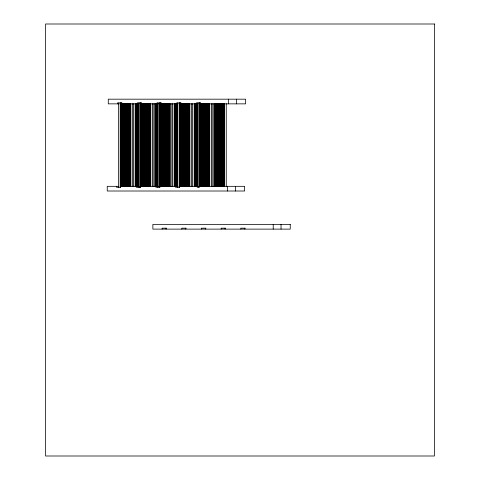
<?xml version="1.0" encoding="UTF-8"?>
<svg xmlns="http://www.w3.org/2000/svg" width="480" height="480" viewBox="0 0 480 480"><rect width="100%" height="100%" fill="white"/><g stroke="black" fill="none" stroke-linecap="round" stroke-linejoin="round"><path stroke-width="0.72" d="M122.046 102.924L117.546 102.924L117.546 103.86M141.726 102.924L137.226 102.924L137.226 103.86M161.406 102.924L156.906 102.924L156.906 103.86M181.08 102.924L176.586 102.924L176.586 103.86M200.76 102.924L196.26 102.924L196.26 103.86M119.016 103.86L108.27 103.86L108.27 99.18L245.646 99.18L245.646 103.86L200.196 103.86M121.482 103.86L138.696 103.86M141.162 103.86L158.382 103.86M160.842 103.86L178.05 103.86M180.516 103.86L197.76 103.86M126.732 122.604L127.104 122.604M146.406 122.604L146.784 122.604M166.086 122.604L166.464 122.604M185.766 122.604L186.144 122.604M205.446 122.604L205.818 122.604M220.44 122.604L220.812 122.604M118.716 186.324L107.244 186.324L107.244 191.01L244.62 191.01L244.62 186.324L198.726 186.324M138.396 186.324L120.45 186.324L120.45 187.266M158.49 186.324L140.13 186.324L140.13 187.266M178.086 186.324L159.81 186.324L159.81 187.266M197.478 186.324L179.49 186.324L179.49 187.266M140.214 187.266L136.194 187.266L136.194 186.324M166.548 228.18L162.138 228.18L162.138 229.116M186.228 228.18L181.818 228.18L181.818 229.116M205.938 228.18L201.498 228.18L201.498 229.116M225.582 228.18L221.178 228.18L221.178 229.116M245.262 228.18L240.858 228.18L240.858 229.116M281.04 224.43L281.04 229.116M273.216 224.43L273.216 229.116M244.794 228.18L244.794 229.116M236.448 99.18L236.448 103.86M235.416 186.324L235.416 191.01M228.618 99.18L228.618 103.86M227.586 186.324L227.586 191.01M226.248 103.674L226.248 186.516M225.114 228.18L225.114 229.116M224.562 103.674L224.562 186.516M224.19 103.674L224.19 186.516M223.626 103.674L223.626 186.516M223.248 103.674L223.248 186.516M222.69 103.674L222.69 186.516M222.312 103.674L222.312 186.516M221.748 103.674L221.748 186.516M221.376 103.674L221.376 186.516M220.812 103.656L220.812 186.522M220.44 103.656L220.44 186.522M219.876 103.674L219.876 186.516M219.504 103.674L219.504 186.516M218.94 103.674L218.94 186.516M218.562 103.674L218.562 186.516M218.004 103.674L218.004 186.516M217.626 103.674L217.626 186.516M217.068 103.674L217.068 186.516M216.69 103.674L216.69 186.516M216.126 103.674L216.126 186.516M215.754 103.674L215.754 186.516M215.19 103.674L215.19 186.516M214.818 103.674L214.818 186.516M214.254 103.674L214.254 186.516M213.882 103.674L213.882 186.516M212.19 103.674L212.19 186.516M211.254 103.674L211.254 186.516M209.568 103.674L209.568 186.516M209.196 103.674L209.196 186.516M208.632 103.674L208.632 186.516M208.254 103.674L208.254 186.516M207.696 103.674L207.696 186.516M207.318 103.674L207.318 186.516M206.76 103.674L206.76 186.516M206.382 103.674L206.382 186.516M205.818 103.656L205.818 186.522M205.446 103.656L205.446 186.522M205.434 228.18L205.434 229.116M204.882 103.674L204.882 186.516M204.51 103.674L204.51 186.516M203.946 103.674L203.946 186.516M203.574 103.674L203.574 186.516M203.01 103.674L203.01 186.516M202.632 103.674L202.632 186.516M202.074 103.674L202.074 186.516M201.696 103.674L201.696 186.516M201.132 103.674L201.132 186.516M200.76 103.674L200.76 186.516M200.196 102.924L200.196 186.516M199.824 102.924L199.824 186.516M199.26 102.924L199.26 187.266L197.202 187.266L197.202 102.924M198.888 102.924L198.888 187.266M197.388 103.674L197.388 186.516M197.01 103.674L197.01 186.516M196.446 103.674L196.446 186.516M196.074 103.674L196.074 186.516M195.51 103.674L195.51 186.516M195.138 103.674L195.138 186.516M194.574 103.674L194.574 186.516M194.202 103.674L194.202 186.516M192.516 103.674L192.516 186.516M191.574 103.674L191.574 186.516M189.888 103.674L189.888 186.516M189.516 103.674L189.516 186.516M188.952 103.674L188.952 186.516M188.58 103.674L188.58 186.516M188.016 103.674L188.016 186.516M187.638 103.674L187.638 186.516M187.08 103.674L187.08 186.516M186.702 103.674L186.702 186.516M186.144 103.656L186.144 186.522M185.766 103.656L185.766 186.522M185.754 228.18L185.754 229.116M185.202 103.674L185.202 186.516M184.83 103.674L184.83 186.516M184.266 103.674L184.266 186.516M183.894 103.674L183.894 186.516M183.33 103.674L183.33 186.516M182.958 103.674L182.958 186.516M182.394 103.674L182.394 186.516M182.016 103.674L182.016 186.516M181.452 103.674L181.452 186.516M181.08 103.674L181.08 186.516M180.516 102.924L180.516 186.516M180.144 102.924L180.144 186.516M179.58 102.924L179.58 187.266L175.554 187.266L175.554 186.324M179.208 102.924L179.208 187.266M177.708 103.674L177.708 186.516M177.522 102.924L177.522 187.266M177.33 103.674L177.33 186.516M176.766 103.674L176.766 186.516M176.394 103.674L176.394 186.516M175.83 103.674L175.83 186.516M175.458 103.674L175.458 186.516M174.894 103.674L174.894 186.516M174.522 103.674L174.522 186.516M172.836 103.674L172.836 186.516M171.9 103.674L171.9 186.516M170.208 103.674L170.208 186.516M169.836 103.674L169.836 186.516M169.272 103.674L169.272 186.516M168.9 103.674L168.9 186.516M168.336 103.674L168.336 186.516M167.964 103.674L167.964 186.516M167.4 103.674L167.4 186.516M167.022 103.674L167.022 186.516M166.464 103.656L166.464 186.522M166.086 103.656L166.086 186.522M166.074 228.18L166.074 229.116M165.528 103.674L165.528 186.516M165.15 103.674L165.15 186.516M164.586 103.674L164.586 186.516M164.214 103.674L164.214 186.516M163.65 103.674L163.65 186.516M163.278 103.674L163.278 186.516M162.714 103.674L162.714 186.516M162.342 103.674L162.342 186.516M161.772 103.674L161.772 186.516M161.406 103.674L161.406 186.516M160.836 102.924L160.836 186.516M160.464 102.924L160.464 186.516M159.9 102.924L159.9 187.266L155.874 187.266L155.874 186.324M159.528 102.924L159.528 187.266M158.028 103.674L158.028 186.516M157.842 102.924L157.842 187.266M157.656 103.674L157.656 186.516M157.092 103.674L157.092 186.516M156.72 103.674L156.72 186.516M156.156 103.674L156.156 186.516M155.778 103.674L155.778 186.516M155.214 103.674L155.214 186.516M154.842 103.674L154.842 186.516M153.156 103.674L153.156 186.516M152.22 103.674L152.22 186.516M150.534 103.674L150.534 186.516M150.156 103.674L150.156 186.516M149.592 103.674L149.592 186.516M149.22 103.674L149.22 186.516M148.656 103.674L148.656 186.516M148.284 103.674L148.284 186.516M147.72 103.674L147.72 186.516M147.348 103.674L147.348 186.516M146.784 103.656L146.784 186.522M146.406 103.656L146.406 186.522M145.848 103.674L145.848 186.516M145.47 103.674L145.47 186.516M144.912 103.674L144.912 186.516M144.534 103.674L144.534 186.516M143.97 103.674L143.97 186.516M143.598 103.674L143.598 186.516M143.034 103.674L143.034 186.516M142.662 103.674L142.662 186.516M142.098 103.674L142.098 186.516M141.726 103.674L141.726 186.516M141.162 102.924L141.162 186.516M140.79 102.924L140.79 186.516M140.22 102.924L140.22 187.266M139.848 102.924L139.848 187.266M138.348 103.674L138.348 186.516M138.162 102.924L138.162 187.266M137.976 103.674L137.976 186.516M137.412 103.674L137.412 186.516M137.04 103.674L137.04 186.516M136.476 103.674L136.476 186.516M136.104 103.674L136.104 186.516M135.534 103.674L135.534 186.516M135.162 103.674L135.162 186.516M133.476 103.674L133.476 186.516M132.54 103.674L132.54 186.516M130.854 103.674L130.854 186.516M130.476 103.674L130.476 186.516M129.918 103.674L129.918 186.516M129.54 103.674L129.54 186.516M128.976 103.674L128.976 186.516M128.604 103.674L128.604 186.516M128.04 103.674L128.04 186.516M127.668 103.674L127.668 186.516M127.104 103.656L127.104 186.522M126.732 103.656L126.732 186.522M126.168 103.674L126.168 186.516M125.79 103.674L125.79 186.516M125.232 103.674L125.232 186.516M124.854 103.674L124.854 186.516M124.296 103.674L124.296 186.516M123.918 103.674L123.918 186.516M123.354 103.674L123.354 186.516M122.982 103.674L122.982 186.516M122.418 103.674L122.418 186.516M122.046 103.674L122.046 186.516M121.482 102.924L121.482 186.516M121.11 102.924L121.11 186.516M120.546 102.924L120.546 187.266L116.514 187.266L116.514 186.324M120.174 102.924L120.174 187.266M118.482 102.924L118.482 187.266M434.448 24L45.552 24L45.552 456L434.448 456L434.448 24M290.244 224.43L152.868 224.43L152.868 229.116L290.244 229.116L290.244 224.43"/></g></svg>
